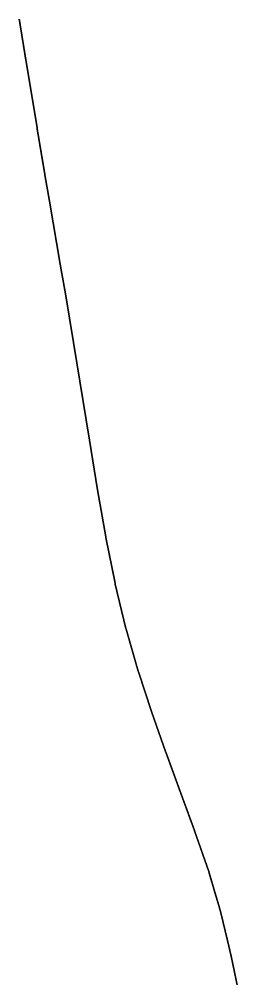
# Model space of a CAD drawing. Header units: inches. Extents: x 130170 to 284068, y 377793 to 804530.
# Drawn here: x 194907 to 195109, y 476843 to 477731 of the extents above; entities that cross this region are included whole.
import ezdxf

# ---------------------------------------------------------------- set-up
doc = ezdxf.new("R2010")
doc.units = ezdxf.units.IN
doc.header["$MEASUREMENT"] = 0
doc.layers.add('muni_il', color=7, linetype='Continuous')

msp = doc.modelspace()

# ---------------------------------------------------------------- linework, layer by layer
at = {"layer": 'muni_il'}
for points in [[(194906.92, 477730.81), (194906.95, 477730.62), (194906.98, 477730.42), (194907.02, 477730.22), (194907.05, 477730.02), (194907.08, 477729.83), (194907.11, 477729.63), (194907.14, 477729.43), (194907.18, 477729.23), (194907.21, 477729.04), (194907.24, 477728.84), (194907.27, 477728.64), (194907.3, 477728.45), (194907.34, 477728.25), (194907.37, 477728.05), (194907.4, 477727.85), (194907.43, 477727.66), (194907.47, 477727.46), (194907.5, 477727.26), (194907.53, 477727.06), (194907.56, 477726.87), (194907.59, 477726.67), (194907.63, 477726.47), (194907.66, 477726.27), (194907.69, 477726.08), (194907.72, 477725.88), (194907.75, 477725.68), (194907.79, 477725.48), (194907.82, 477725.29), (194907.85, 477725.09), (194907.88, 477724.89), (194907.91, 477724.69), (194907.95, 477724.5), (194907.98, 477724.3), (194908.01, 477724.1), (194908.04, 477723.9), (194908.07, 477723.71), (194908.11, 477723.51), (194908.14, 477723.31), (194908.17, 477723.12), (194908.2, 477722.92), (194908.23, 477722.72), (194908.27, 477722.52), (194908.3, 477722.33), (194908.33, 477722.13), (194908.36, 477721.93), (194908.39, 477721.73), (194908.43, 477721.54), (194908.46, 477721.34), (194908.49, 477721.14), (194908.52, 477720.94), (194908.55, 477720.75), (194908.59, 477720.55), (194908.62, 477720.35), (194908.65, 477720.15), (194908.68, 477719.96), (194908.71, 477719.76), (194908.75, 477719.56), (194908.78, 477719.36), (194908.81, 477719.17), (194908.84, 477718.97), (194908.88, 477718.77), (194908.91, 477718.57), (194908.94, 477718.38), (194908.97, 477718.18), (194909, 477717.98), (194909.03, 477717.78), (194909.07, 477717.59), (194909.1, 477717.39), (194909.13, 477717.19), (194909.16, 477716.99), (194909.19, 477716.8), (194909.23, 477716.6), (194909.26, 477716.4), (194909.29, 477716.21), (194909.32, 477716.01), (194909.35, 477715.81), (194909.39, 477715.61), (194909.42, 477715.42), (194909.45, 477715.22), (194909.48, 477715.02), (194909.51, 477714.82), (194909.55, 477714.63), (194909.58, 477714.43), (194909.61, 477714.23), (194909.64, 477714.03), (194909.67, 477713.84), (194909.71, 477713.64), (194909.74, 477713.44), (194909.77, 477713.24), (194909.8, 477713.05), (194909.83, 477712.85), (194909.87, 477712.65), (194909.9, 477712.45), (194909.93, 477712.26), (194909.96, 477712.06), (194909.99, 477711.86), (194910.02, 477711.66), (194910.06, 477711.47), (194910.09, 477711.27), (194910.12, 477711.07), (194910.15, 477710.87), (194910.18, 477710.68), (194910.22, 477710.48), (194910.25, 477710.28), (194910.28, 477710.08), (194910.31, 477709.89), (194910.34, 477709.69), (194910.38, 477709.49), (194910.41, 477709.29), (194910.44, 477709.1), (194910.47, 477708.9), (194910.5, 477708.7), (194910.53, 477708.51), (194910.57, 477708.31), (194910.6, 477708.11), (194910.63, 477707.91), (194910.66, 477707.72), (194910.69, 477707.52), (194910.73, 477707.32), (194910.76, 477707.12), (194910.79, 477706.93), (194910.82, 477706.73), (194910.85, 477706.53), (194910.89, 477706.33), (194910.92, 477706.14), (194910.95, 477705.94), (194910.98, 477705.74), (194911.01, 477705.54), (194911.04, 477705.35), (194911.08, 477705.15), (194911.11, 477704.95), (194911.14, 477704.75), (194911.17, 477704.56), (194911.2, 477704.36), (194911.24, 477704.16), (194911.27, 477703.96), (194911.3, 477703.77), (194911.33, 477703.57), (194911.36, 477703.37), (194911.39, 477703.17), (194911.43, 477702.98), (194911.46, 477702.78), (194911.49, 477702.58), (194911.52, 477702.38), (194911.55, 477702.19), (194911.58, 477701.99), (194911.62, 477701.79), (194911.65, 477701.59), (194911.68, 477701.4), (194911.71, 477701.2), (194911.74, 477701), (194911.78, 477700.8), (194911.81, 477700.61), (194911.84, 477700.41), (194911.87, 477700.21), (194911.9, 477700.01), (194911.93, 477699.82), (194911.97, 477699.62), (194912, 477699.42), (194912.03, 477699.22), (194912.06, 477699.03), (194912.09, 477698.83), (194912.12, 477698.63), (194912.16, 477698.43), (194912.19, 477698.24), (194912.22, 477698.04), (194912.25, 477697.84), (194912.28, 477697.64), (194912.32, 477697.45), (194912.35, 477697.25), (194912.38, 477697.05), (194912.41, 477696.86), (194912.44, 477696.66), (194912.47, 477696.46), (194912.51, 477696.26), (194912.54, 477696.07), (194912.57, 477695.87), (194912.6, 477695.67), (194912.63, 477695.47), (194912.66, 477695.28), (194912.7, 477695.08), (194912.73, 477694.88), (194912.76, 477694.68), (194912.79, 477694.49), (194912.82, 477694.29), (194912.85, 477694.09), (194912.89, 477693.89), (194912.92, 477693.7), (194912.95, 477693.5), (194923.37, 477630.01), (194923.41, 477629.81), (194923.44, 477629.61), (194923.47, 477629.41), (194923.51, 477629.22), (194923.54, 477629.02), (194923.57, 477628.82), (194923.61, 477628.62), (194923.64, 477628.43), (194923.67, 477628.23), (194923.7, 477628.03), (194923.74, 477627.84), (194923.77, 477627.64), (194923.8, 477627.44), (194923.84, 477627.24), (194923.87, 477627.05), (194923.9, 477626.85), (194923.94, 477626.65), (194923.97, 477626.45), (194924, 477626.26), (194924.04, 477626.06), (194924.07, 477625.86), (194924.1, 477625.67), (194924.13, 477625.47), (194924.17, 477625.27), (194924.2, 477625.07), (194924.23, 477624.88), (194924.27, 477624.68), (194924.3, 477624.48), (194924.33, 477624.28), (194924.37, 477624.09), (194924.4, 477623.89), (194924.43, 477623.69), (194924.47, 477623.5), (194924.5, 477623.3), (194924.53, 477623.1), (194924.56, 477622.9), (194924.6, 477622.71), (194924.63, 477622.51), (194924.66, 477622.31), (194924.7, 477622.12), (194924.73, 477621.92), (194924.76, 477621.72), (194924.8, 477621.52), (194924.83, 477621.33), (194924.86, 477621.13), (194924.9, 477620.93), (194924.93, 477620.73), (194924.96, 477620.54), (194925, 477620.34), (194925.03, 477620.14), (194925.06, 477619.95), (194925.09, 477619.75), (194925.13, 477619.55), (194925.16, 477619.35), (194925.19, 477619.16), (194925.23, 477618.96), (194925.26, 477618.76), (194925.29, 477618.56), (194925.33, 477618.37), (194925.36, 477618.17), (194925.39, 477617.97), (194925.43, 477617.78), (194925.46, 477617.58), (194925.49, 477617.38), (194925.53, 477617.18), (194925.56, 477616.99), (194925.59, 477616.79), (194925.63, 477616.59), (194925.66, 477616.4), (194925.69, 477616.2), (194925.73, 477616), (194925.76, 477615.8), (194925.79, 477615.61), (194925.83, 477615.41), (194925.86, 477615.21), (194925.89, 477615.01), (194925.92, 477614.82), (194925.96, 477614.62), (194925.99, 477614.42), (194926.02, 477614.23), (194926.06, 477614.03), (194926.09, 477613.83), (194926.12, 477613.63), (194926.16, 477613.44), (194926.19, 477613.24), (194926.22, 477613.04), (194926.26, 477612.85), (194926.29, 477612.65), (194926.32, 477612.45), (194926.36, 477612.25), (194926.39, 477612.06), (194926.42, 477611.86), (194926.46, 477611.66), (194926.49, 477611.46), (194926.52, 477611.27), (194926.56, 477611.07), (194926.59, 477610.87), (194926.62, 477610.68), (194926.66, 477610.48), (194926.69, 477610.28), (194926.72, 477610.08), (194926.76, 477609.89), (194926.79, 477609.69), (194926.82, 477609.49), (194926.86, 477609.3), (194926.89, 477609.1), (194926.92, 477608.9), (194926.96, 477608.7), (194926.99, 477608.51), (194927.02, 477608.31), (194927.06, 477608.11), (194927.09, 477607.92), (194927.12, 477607.72), (194927.16, 477607.52), (194927.19, 477607.32), (194927.22, 477607.13), (194927.26, 477606.93), (194927.29, 477606.73), (194927.32, 477606.53), (194927.36, 477606.34), (194927.39, 477606.14), (194927.42, 477605.94), (194927.46, 477605.75), (194927.49, 477605.55), (194927.52, 477605.35), (194927.56, 477605.15), (194927.59, 477604.96), (194927.62, 477604.76), (194927.66, 477604.56), (194927.69, 477604.37), (194927.72, 477604.17), (194927.76, 477603.97), (194927.79, 477603.77), (194927.82, 477603.58), (194927.86, 477603.38), (194927.89, 477603.18), (194927.92, 477602.99), (194927.96, 477602.79), (194927.99, 477602.59), (194928.02, 477602.39), (194928.06, 477602.2), (194928.09, 477602), (194928.12, 477601.8), (194928.16, 477601.6), (194928.19, 477601.41), (194928.22, 477601.21), (194928.26, 477601.01), (194928.29, 477600.82), (194928.32, 477600.62), (194928.36, 477600.42), (194928.39, 477600.22), (194928.42, 477600.03), (194928.46, 477599.83), (194928.49, 477599.63), (194928.52, 477599.44), (194928.56, 477599.24), (194928.59, 477599.04), (194928.62, 477598.84), (194928.66, 477598.65), (194928.69, 477598.45), (194928.72, 477598.25), (194928.76, 477598.06), (194928.79, 477597.86), (194928.82, 477597.66), (194928.86, 477597.46), (194928.89, 477597.27), (194928.92, 477597.07), (194928.96, 477596.87), (194928.99, 477596.68), (194929.02, 477596.48), (194929.06, 477596.28), (194929.09, 477596.08), (194929.12, 477595.89), (194929.16, 477595.69), (194929.19, 477595.49), (194929.23, 477595.29), (194929.26, 477595.1), (194929.29, 477594.9), (194929.33, 477594.7), (194929.36, 477594.51), (194929.39, 477594.31), (194929.43, 477594.11), (194929.46, 477593.91), (194929.49, 477593.72), (194929.53, 477593.52), (194929.56, 477593.32), (194929.59, 477593.13), (194929.63, 477592.93), (194929.66, 477592.73), (194929.69, 477592.53), (194929.73, 477592.34), (194929.76, 477592.14), (194929.79, 477591.94), (194929.83, 477591.75), (194929.86, 477591.55), (194929.9, 477591.35), (194929.93, 477591.15), (194929.96, 477590.96), (194930, 477590.76), (194930.03, 477590.56), (194930.06, 477590.37), (194930.1, 477590.17), (194930.13, 477589.97), (194930.16, 477589.77), (194930.2, 477589.58), (194930.23, 477589.38), (194930.26, 477589.18), (194930.3, 477588.99), (194930.33, 477588.79), (194930.36, 477588.59), (194930.4, 477588.39), (194930.43, 477588.2), (194930.47, 477588), (194930.5, 477587.8), (194930.53, 477587.61), (194930.57, 477587.41), (194930.6, 477587.21), (194930.63, 477587.01), (194930.67, 477586.77), (194934.9, 477562.23), (194944.84, 477503.86), (194945.73, 477498.75), (194949.66, 477476.5), (194957.2, 477431.52), (194971.96, 477341.05), (194979.29, 477295.11), (194986.85, 477251.66), (194986.99, 477250.9), (194995.6, 477208.62), (194995.75, 477207.93), (195005.54, 477166.75), (195005.66, 477166.27), (195016.92, 477127.21), (195017.08, 477126.69), (195029.28, 477089.9), (195042.53, 477052.07), (195042.6, 477051.88), (195042.67, 477051.69), (195042.74, 477051.5), (195042.81, 477051.32), (195042.88, 477051.13), (195042.94, 477050.94), (195043.01, 477050.75), (195043.08, 477050.56), (195043.15, 477050.38), (195043.22, 477050.19), (195043.29, 477050), (195043.35, 477049.81), (195043.42, 477049.62), (195043.49, 477049.44), (195043.56, 477049.25), (195043.63, 477049.06), (195043.7, 477048.87), (195043.76, 477048.69), (195043.83, 477048.5), (195043.9, 477048.31), (195043.97, 477048.12), (195044.04, 477047.93), (195044.11, 477047.75), (195044.18, 477047.56), (195044.24, 477047.37), (195044.31, 477047.18), (195044.38, 477046.99), (195044.45, 477046.81), (195044.52, 477046.62), (195044.59, 477046.43), (195044.65, 477046.24), (195044.72, 477046.05), (195044.79, 477045.87), (195044.86, 477045.68), (195044.93, 477045.49), (195045, 477045.3), (195045.07, 477045.11), (195045.13, 477044.93), (195045.2, 477044.74), (195045.27, 477044.55), (195045.34, 477044.36), (195045.41, 477044.18), (195045.48, 477043.99), (195045.54, 477043.8), (195045.61, 477043.61), (195045.68, 477043.42), (195045.75, 477043.24), (195045.82, 477043.05), (195045.89, 477042.86), (195045.96, 477042.67), (195046.02, 477042.48), (195046.09, 477042.3), (195046.16, 477042.11), (195046.23, 477041.92), (195046.3, 477041.73), (195046.37, 477041.54), (195046.43, 477041.36), (195046.5, 477041.17), (195046.57, 477040.98), (195046.64, 477040.79), (195046.71, 477040.6), (195046.78, 477040.42), (195046.85, 477040.23), (195046.91, 477040.04), (195046.98, 477039.85), (195047.05, 477039.67), (195047.12, 477039.48), (195047.19, 477039.29), (195047.26, 477039.1), (195047.33, 477038.91), (195047.39, 477038.73), (195047.46, 477038.54), (195047.53, 477038.35), (195047.6, 477038.16), (195047.67, 477037.97), (195047.74, 477037.79), (195047.8, 477037.6), (195047.87, 477037.41), (195047.94, 477037.22), (195048.01, 477037.03), (195048.08, 477036.85), (195048.15, 477036.66), (195048.22, 477036.47), (195048.28, 477036.28), (195048.35, 477036.1), (195048.42, 477035.91), (195048.49, 477035.72), (195048.56, 477035.53), (195048.63, 477035.34), (195048.7, 477035.16), (195048.76, 477034.97), (195048.83, 477034.78), (195048.9, 477034.59), (195048.97, 477034.4), (195049.04, 477034.22), (195049.11, 477034.03), (195049.18, 477033.84), (195049.24, 477033.65), (195049.31, 477033.46), (195049.38, 477033.28), (195049.45, 477033.09), (195049.52, 477032.9), (195049.59, 477032.71), (195049.66, 477032.53), (195049.72, 477032.34), (195049.79, 477032.15), (195049.86, 477031.96), (195049.93, 477031.77), (195050, 477031.59), (195050.07, 477031.4), (195050.13, 477031.21), (195050.2, 477031.02), (195050.27, 477030.83), (195050.34, 477030.65), (195050.41, 477030.46), (195050.48, 477030.27), (195050.55, 477030.08), (195050.61, 477029.89), (195050.68, 477029.71), (195050.75, 477029.52), (195050.82, 477029.33), (195050.89, 477029.14), (195050.96, 477028.96), (195051.03, 477028.77), (195051.09, 477028.58), (195051.16, 477028.39), (195051.23, 477028.2), (195051.3, 477028.02), (195051.37, 477027.83), (195051.44, 477027.64), (195051.51, 477027.45), (195051.58, 477027.26), (195051.64, 477027.08), (195051.71, 477026.89), (195051.78, 477026.7), (195051.85, 477026.51), (195051.92, 477026.33), (195051.99, 477026.14), (195052.06, 477025.95), (195052.12, 477025.76), (195052.19, 477025.57), (195052.26, 477025.39), (195052.33, 477025.2), (195052.4, 477025.01), (195052.47, 477024.82), (195052.54, 477024.63), (195052.6, 477024.45), (195052.67, 477024.26), (195052.74, 477024.07), (195052.81, 477023.88), (195052.88, 477023.7), (195052.95, 477023.51), (195053.02, 477023.32), (195053.08, 477023.13), (195053.15, 477022.94), (195053.22, 477022.76), (195053.29, 477022.57), (195053.36, 477022.38), (195053.43, 477022.19), (195053.5, 477022), (195053.56, 477021.82), (195053.63, 477021.63), (195053.7, 477021.44), (195053.77, 477021.25), (195053.84, 477021.07), (195053.91, 477020.88), (195053.98, 477020.69), (195054.05, 477020.5), (195054.11, 477020.31), (195054.18, 477020.13), (195054.25, 477019.94), (195054.32, 477019.75), (195054.39, 477019.56), (195054.46, 477019.37), (195054.53, 477019.19), (195054.59, 477019), (195054.66, 477018.81), (195054.73, 477018.62), (195054.8, 477018.44), (195054.87, 477018.25), (195054.94, 477018.06), (195055.01, 477017.87), (195055.07, 477017.68), (195055.14, 477017.5), (195055.21, 477017.31), (195055.28, 477017.12), (195055.35, 477016.93), (195055.42, 477016.74), (195055.49, 477016.56), (195055.56, 477016.37), (195055.62, 477016.18), (195055.69, 477015.99), (195055.76, 477015.81), (195055.83, 477015.62), (195055.9, 477015.43), (195055.97, 477015.24), (195056.04, 477015.05), (195056.1, 477014.87), (195056.17, 477014.68), (195056.24, 477014.49), (195056.31, 477014.3), (195056.38, 477014.11), (195056.45, 477013.93), (195056.52, 477013.74), (195056.59, 477013.55), (195056.65, 477013.36), (195056.72, 477013.18), (195056.79, 477012.99), (195056.86, 477012.8), (195056.93, 477012.61), (195057, 477012.42), (195057.07, 477012.24), (195057.14, 477012.05), (195057.2, 477011.86), (195057.27, 477011.67), (195057.34, 477011.49), (195057.41, 477011.3), (195057.48, 477011.11), (195057.55, 477010.92), (195057.62, 477010.73), (195057.68, 477010.55), (195057.75, 477010.36), (195057.82, 477010.17), (195057.89, 477009.98), (195057.96, 477009.79), (195058.03, 477009.61), (195058.1, 477009.42), (195058.17, 477009.23), (195058.23, 477009.04), (195058.3, 477008.86), (195058.37, 477008.67), (195058.44, 477008.48), (195058.51, 477008.29), (195058.58, 477008.1), (195058.65, 477007.92), (195058.72, 477007.73), (195058.78, 477007.54), (195058.85, 477007.35), (195058.92, 477007.17), (195058.99, 477006.98), (195059.06, 477006.79), (195059.13, 477006.6), (195059.2, 477006.41), (195059.27, 477006.23), (195059.33, 477006.04), (195059.4, 477005.85), (195059.47, 477005.66), (195059.54, 477005.47), (195059.61, 477005.29), (195059.68, 477005.1), (195059.75, 477004.91), (195059.82, 477004.72), (195059.88, 477004.54), (195059.95, 477004.35), (195060.02, 477004.16), (195060.09, 477003.97), (195060.16, 477003.78), (195060.23, 477003.6), (195060.3, 477003.41), (195060.37, 477003.22), (195060.43, 477003.03), (195060.5, 477002.85), (195060.57, 477002.66), (195060.64, 477002.47), (195060.71, 477002.28), (195060.78, 477002.09), (195060.85, 477001.91), (195060.92, 477001.72), (195060.98, 477001.53), (195061.05, 477001.34), (195061.12, 477001.16), (195061.19, 477000.97), (195061.26, 477000.78), (195061.33, 477000.59), (195061.4, 477000.4), (195061.47, 477000.22), (195061.53, 477000.03), (195061.6, 476999.84), (195061.67, 476999.65), (195061.74, 476999.47), (195061.81, 476999.28), (195061.88, 476999.09), (195061.95, 476998.9), (195062.02, 476998.71), (195062.08, 476998.53), (195062.15, 476998.34), (195062.22, 476998.15), (195062.29, 476997.96), (195062.36, 476997.78), (195062.43, 476997.59), (195062.5, 476997.4), (195062.57, 476997.21), (195062.64, 476997.02), (195062.7, 476996.84), (195062.77, 476996.65), (195062.84, 476996.46), (195062.91, 476996.27), (195062.98, 476996.08), (195063.05, 476995.9), (195063.12, 476995.71), (195063.19, 476995.52), (195063.25, 476995.33), (195063.32, 476995.15), (195063.39, 476994.96), (195063.46, 476994.77), (195063.53, 476994.58), (195063.6, 476994.39), (195063.67, 476994.21), (195063.74, 476994.02), (195063.8, 476993.83), (195063.87, 476993.64), (195063.94, 476993.46), (195064.01, 476993.27), (195064.08, 476993.08), (195064.15, 476992.89), (195064.22, 476992.7), (195064.29, 476992.52), (195064.36, 476992.33), (195064.42, 476992.14), (195064.49, 476991.95), (195064.56, 476991.77), (195064.63, 476991.58), (195064.7, 476991.39), (195064.77, 476991.2), (195064.84, 476991.01), (195064.91, 476990.83), (195064.98, 476990.64), (195065.04, 476990.45), (195065.11, 476990.26), (195065.18, 476990.08), (195065.25, 476989.89), (195065.32, 476989.7), (195065.39, 476989.51), (195065.46, 476989.32), (195065.53, 476989.14), (195065.59, 476988.95), (195065.66, 476988.76), (195065.73, 476988.57), (195065.8, 476988.39), (195065.87, 476988.2), (195065.94, 476988.01), (195066.01, 476987.82), (195066.08, 476987.63), (195066.15, 476987.45), (195066.21, 476987.26), (195066.28, 476987.07), (195066.35, 476986.88), (195066.42, 476986.7), (195066.49, 476986.51), (195066.56, 476986.32), (195066.63, 476986.13), (195066.7, 476985.94), (195066.77, 476985.76), (195066.83, 476985.57), (195066.9, 476985.38), (195066.97, 476985.19), (195067.04, 476985.01), (195067.11, 476984.82), (195067.18, 476984.63), (195067.25, 476984.44), (195067.32, 476984.26), (195067.39, 476984.07), (195067.45, 476983.88), (195067.52, 476983.69), (195067.59, 476983.5), (195067.66, 476983.32), (195067.73, 476983.13), (195067.8, 476982.94), (195067.87, 476982.75), (195067.94, 476982.57), (195068.01, 476982.38), (195068.07, 476982.19), (195068.14, 476982), (195068.21, 476981.81), (195068.28, 476981.63), (195068.35, 476981.44), (195068.42, 476981.25), (195068.49, 476981.06), (195068.56, 476980.88), (195068.63, 476980.69), (195068.7, 476980.5), (195068.76, 476980.31), (195068.83, 476980.12), (195068.9, 476979.94), (195068.97, 476979.75), (195069.06, 476979.5), (195082.07, 476942.01), (195082.13, 476941.82), (195082.18, 476941.62), (195082.24, 476941.43), (195082.3, 476941.24), (195082.35, 476941.05), (195082.41, 476940.86), (195082.46, 476940.66), (195082.52, 476940.47), (195082.58, 476940.28), (195082.63, 476940.09), (195082.69, 476939.9), (195082.75, 476939.7), (195082.8, 476939.51), (195082.86, 476939.32), (195082.91, 476939.13), (195082.97, 476938.94), (195083.03, 476938.74), (195083.08, 476938.55), (195083.14, 476938.36), (195083.19, 476938.17), (195083.25, 476937.98), (195083.31, 476937.78), (195083.36, 476937.59), (195083.42, 476937.4), (195083.47, 476937.21), (195083.53, 476937.02), (195083.59, 476936.82), (195083.64, 476936.63), (195083.7, 476936.44), (195083.76, 476936.25), (195083.81, 476936.06), (195083.87, 476935.86), (195083.92, 476935.67), (195083.98, 476935.48), (195084.04, 476935.29), (195084.09, 476935.1), (195084.15, 476934.91), (195084.21, 476934.71), (195084.26, 476934.52), (195084.32, 476934.33), (195084.37, 476934.14), (195084.43, 476933.95), (195084.49, 476933.75), (195084.54, 476933.56), (195084.6, 476933.37), (195084.66, 476933.18), (195084.71, 476932.99), (195084.77, 476932.79), (195084.82, 476932.6), (195084.88, 476932.41), (195084.94, 476932.22), (195084.99, 476932.03), (195085.05, 476931.83), (195085.11, 476931.64), (195085.16, 476931.45), (195085.22, 476931.26), (195085.28, 476931.07), (195085.33, 476930.88), (195085.39, 476930.68), (195085.44, 476930.49), (195085.5, 476930.3), (195085.56, 476930.11), (195085.61, 476929.92), (195085.67, 476929.72), (195085.73, 476929.53), (195085.78, 476929.34), (195085.84, 476929.15), (195085.9, 476928.96), (195085.95, 476928.76), (195086.01, 476928.57), (195086.07, 476928.38), (195086.12, 476928.19), (195086.18, 476928), (195086.24, 476927.81), (195086.29, 476927.61), (195086.35, 476927.42), (195086.41, 476927.23), (195086.46, 476927.04), (195086.52, 476926.85), (195086.57, 476926.65), (195086.63, 476926.46), (195086.69, 476926.27), (195086.74, 476926.08), (195086.8, 476925.89), (195086.86, 476925.7), (195086.91, 476925.5), (195086.97, 476925.31), (195087.03, 476925.12), (195087.08, 476924.93), (195087.14, 476924.74), (195087.2, 476924.54), (195087.25, 476924.35), (195087.31, 476924.16), (195087.37, 476923.97), (195087.42, 476923.78), (195087.48, 476923.59), (195087.54, 476923.39), (195087.59, 476923.2), (195087.65, 476923.01), (195087.71, 476922.82), (195087.76, 476922.63), (195087.82, 476922.43), (195087.88, 476922.24), (195087.93, 476922.05), (195087.99, 476921.86), (195088.05, 476921.67), (195088.1, 476921.48), (195088.16, 476921.28), (195088.22, 476921.09), (195088.28, 476920.9), (195088.33, 476920.71), (195088.39, 476920.52), (195088.45, 476920.33), (195088.5, 476920.13), (195088.56, 476919.94), (195088.62, 476919.75), (195088.67, 476919.56), (195088.73, 476919.37), (195088.79, 476919.17), (195088.84, 476918.98), (195088.9, 476918.79), (195088.96, 476918.6), (195089.01, 476918.41), (195089.07, 476918.22), (195089.13, 476918.02), (195089.19, 476917.83), (195089.24, 476917.64), (195089.3, 476917.45), (195089.36, 476917.26), (195089.41, 476917.07), (195089.47, 476916.87), (195089.53, 476916.68), (195089.58, 476916.49), (195089.64, 476916.3), (195089.7, 476916.11), (195089.75, 476915.92), (195089.81, 476915.72), (195089.87, 476915.53), (195089.93, 476915.34), (195089.98, 476915.15), (195090.04, 476914.96), (195090.1, 476914.77), (195090.15, 476914.57), (195090.21, 476914.38), (195090.27, 476914.19), (195090.33, 476914), (195090.38, 476913.81), (195090.44, 476913.62), (195090.5, 476913.42), (195090.55, 476913.23), (195090.61, 476913.04), (195090.67, 476912.85), (195090.72, 476912.66), (195090.78, 476912.46), (195090.84, 476912.27), (195090.9, 476912.08), (195090.95, 476911.89), (195091.01, 476911.7), (195091.07, 476911.51), (195091.12, 476911.31), (195091.18, 476911.12), (195091.24, 476910.93), (195091.3, 476910.74), (195091.37, 476910.5), (195093.32, 476903.79), (195099.55, 476878.07), (195102.89, 476863.44), (195106.04, 476848.74), (195108.95, 476833.92)], [(195108.95, 476833.92), (195106.04, 476848.74), (195102.89, 476863.44), (195099.55, 476878.07), (195093.32, 476903.79), (195091.37, 476910.5), (195091.3, 476910.74), (195091.24, 476910.93), (195091.18, 476911.12), (195091.12, 476911.31), (195091.07, 476911.51), (195091.01, 476911.7), (195090.95, 476911.89), (195090.9, 476912.08), (195090.84, 476912.27), (195090.78, 476912.46), (195090.72, 476912.66), (195090.67, 476912.85), (195090.61, 476913.04), (195090.55, 476913.23), (195090.5, 476913.42), (195090.44, 476913.62), (195090.38, 476913.81), (195090.33, 476914), (195090.27, 476914.19), (195090.21, 476914.38), (195090.15, 476914.57), (195090.1, 476914.77), (195090.04, 476914.96), (195089.98, 476915.15), (195089.93, 476915.34), (195089.87, 476915.53), (195089.81, 476915.72), (195089.75, 476915.92), (195089.7, 476916.11), (195089.64, 476916.3), (195089.58, 476916.49), (195089.53, 476916.68), (195089.47, 476916.87), (195089.41, 476917.07), (195089.36, 476917.26), (195089.3, 476917.45), (195089.24, 476917.64), (195089.19, 476917.83), (195089.13, 476918.02), (195089.07, 476918.22), (195089.01, 476918.41), (195088.96, 476918.6), (195088.9, 476918.79), (195088.84, 476918.98), (195088.79, 476919.17), (195088.73, 476919.37), (195088.67, 476919.56), (195088.62, 476919.75), (195088.56, 476919.94), (195088.5, 476920.13), (195088.45, 476920.33), (195088.39, 476920.52), (195088.33, 476920.71), (195088.28, 476920.9), (195088.22, 476921.09), (195088.16, 476921.28), (195088.1, 476921.48), (195088.05, 476921.67), (195087.99, 476921.86), (195087.93, 476922.05), (195087.88, 476922.24), (195087.82, 476922.43), (195087.76, 476922.63), (195087.71, 476922.82), (195087.65, 476923.01), (195087.59, 476923.2), (195087.54, 476923.39), (195087.48, 476923.59), (195087.42, 476923.78), (195087.37, 476923.97), (195087.31, 476924.16), (195087.25, 476924.35), (195087.2, 476924.54), (195087.14, 476924.74), (195087.08, 476924.93), (195087.03, 476925.12), (195086.97, 476925.31), (195086.91, 476925.5), (195086.86, 476925.7), (195086.8, 476925.89), (195086.74, 476926.08), (195086.69, 476926.27), (195086.63, 476926.46), (195086.57, 476926.65), (195086.52, 476926.85), (195086.46, 476927.04), (195086.41, 476927.23), (195086.35, 476927.42), (195086.29, 476927.61), (195086.24, 476927.81), (195086.18, 476928), (195086.12, 476928.19), (195086.07, 476928.38), (195086.01, 476928.57), (195085.95, 476928.76), (195085.9, 476928.96), (195085.84, 476929.15), (195085.78, 476929.34), (195085.73, 476929.53), (195085.67, 476929.72), (195085.61, 476929.92), (195085.56, 476930.11), (195085.5, 476930.3), (195085.44, 476930.49), (195085.39, 476930.68), (195085.33, 476930.88), (195085.28, 476931.07), (195085.22, 476931.26), (195085.16, 476931.45), (195085.11, 476931.64), (195085.05, 476931.83), (195084.99, 476932.03), (195084.94, 476932.22), (195084.88, 476932.41), (195084.82, 476932.6), (195084.77, 476932.79), (195084.71, 476932.99), (195084.66, 476933.18), (195084.6, 476933.37), (195084.54, 476933.56), (195084.49, 476933.75), (195084.43, 476933.95), (195084.37, 476934.14), (195084.32, 476934.33), (195084.26, 476934.52), (195084.21, 476934.71), (195084.15, 476934.91), (195084.09, 476935.1), (195084.04, 476935.29), (195083.98, 476935.48), (195083.92, 476935.67), (195083.87, 476935.86), (195083.81, 476936.06), (195083.76, 476936.25), (195083.7, 476936.44), (195083.64, 476936.63), (195083.59, 476936.82), (195083.53, 476937.02), (195083.47, 476937.21), (195083.42, 476937.4), (195083.36, 476937.59), (195083.31, 476937.78), (195083.25, 476937.98), (195083.19, 476938.17), (195083.14, 476938.36), (195083.08, 476938.55), (195083.03, 476938.74), (195082.97, 476938.94), (195082.91, 476939.13), (195082.86, 476939.32), (195082.8, 476939.51), (195082.75, 476939.7), (195082.69, 476939.9), (195082.63, 476940.09), (195082.58, 476940.28), (195082.52, 476940.47), (195082.46, 476940.66), (195082.41, 476940.86), (195082.35, 476941.05), (195082.3, 476941.24), (195082.24, 476941.43), (195082.18, 476941.62), (195082.13, 476941.82), (195082.07, 476942.01), (195069.06, 476979.5), (195068.97, 476979.75), (195068.9, 476979.94), (195068.83, 476980.12), (195068.76, 476980.31), (195068.7, 476980.5), (195068.63, 476980.69), (195068.56, 476980.88), (195068.49, 476981.06), (195068.42, 476981.25), (195068.35, 476981.44), (195068.28, 476981.63), (195068.21, 476981.81), (195068.14, 476982), (195068.07, 476982.19), (195068.01, 476982.38), (195067.94, 476982.57), (195067.87, 476982.75), (195067.8, 476982.94), (195067.73, 476983.13), (195067.66, 476983.32), (195067.59, 476983.5), (195067.52, 476983.69), (195067.45, 476983.88), (195067.39, 476984.07), (195067.32, 476984.26), (195067.25, 476984.44), (195067.18, 476984.63), (195067.11, 476984.82), (195067.04, 476985.01), (195066.97, 476985.19), (195066.9, 476985.38), (195066.83, 476985.57), (195066.77, 476985.76), (195066.7, 476985.94), (195066.63, 476986.13), (195066.56, 476986.32), (195066.49, 476986.51), (195066.42, 476986.7), (195066.35, 476986.88), (195066.28, 476987.07), (195066.21, 476987.26), (195066.15, 476987.45), (195066.08, 476987.63), (195066.01, 476987.82), (195065.94, 476988.01), (195065.87, 476988.2), (195065.8, 476988.39), (195065.73, 476988.57), (195065.66, 476988.76), (195065.59, 476988.95), (195065.53, 476989.14), (195065.46, 476989.32), (195065.39, 476989.51), (195065.32, 476989.7), (195065.25, 476989.89), (195065.18, 476990.08), (195065.11, 476990.26), (195065.04, 476990.45), (195064.98, 476990.64), (195064.91, 476990.83), (195064.84, 476991.01), (195064.77, 476991.2), (195064.7, 476991.39), (195064.63, 476991.58), (195064.56, 476991.77), (195064.49, 476991.95), (195064.42, 476992.14), (195064.36, 476992.33), (195064.29, 476992.52), (195064.22, 476992.7), (195064.15, 476992.89), (195064.08, 476993.08), (195064.01, 476993.27), (195063.94, 476993.46), (195063.87, 476993.64), (195063.8, 476993.83), (195063.74, 476994.02), (195063.67, 476994.21), (195063.6, 476994.39), (195063.53, 476994.58), (195063.46, 476994.77), (195063.39, 476994.96), (195063.32, 476995.15), (195063.25, 476995.33), (195063.19, 476995.52), (195063.12, 476995.71), (195063.05, 476995.9), (195062.98, 476996.08), (195062.91, 476996.27), (195062.84, 476996.46), (195062.77, 476996.65), (195062.7, 476996.84), (195062.64, 476997.02), (195062.57, 476997.21), (195062.5, 476997.4), (195062.43, 476997.59), (195062.36, 476997.78), (195062.29, 476997.96), (195062.22, 476998.15), (195062.15, 476998.34), (195062.08, 476998.53), (195062.02, 476998.71), (195061.95, 476998.9), (195061.88, 476999.09), (195061.81, 476999.28), (195061.74, 476999.47), (195061.67, 476999.65), (195061.6, 476999.84), (195061.53, 477000.03), (195061.47, 477000.22), (195061.4, 477000.4), (195061.33, 477000.59), (195061.26, 477000.78), (195061.19, 477000.97), (195061.12, 477001.16), (195061.05, 477001.34), (195060.98, 477001.53), (195060.92, 477001.72), (195060.85, 477001.91), (195060.78, 477002.09), (195060.71, 477002.28), (195060.64, 477002.47), (195060.57, 477002.66), (195060.5, 477002.85), (195060.43, 477003.03), (195060.37, 477003.22), (195060.3, 477003.41), (195060.23, 477003.6), (195060.16, 477003.78), (195060.09, 477003.97), (195060.02, 477004.16), (195059.95, 477004.35), (195059.88, 477004.54), (195059.82, 477004.72), (195059.75, 477004.91), (195059.68, 477005.1), (195059.61, 477005.29), (195059.54, 477005.47), (195059.47, 477005.66), (195059.4, 477005.85), (195059.33, 477006.04), (195059.27, 477006.23), (195059.2, 477006.41), (195059.13, 477006.6), (195059.06, 477006.79), (195058.99, 477006.98), (195058.92, 477007.17), (195058.85, 477007.35), (195058.78, 477007.54), (195058.72, 477007.73), (195058.65, 477007.92), (195058.58, 477008.1), (195058.51, 477008.29), (195058.44, 477008.48), (195058.37, 477008.67), (195058.3, 477008.86), (195058.23, 477009.04), (195058.17, 477009.23), (195058.1, 477009.42), (195058.03, 477009.61), (195057.96, 477009.79), (195057.89, 477009.98), (195057.82, 477010.17), (195057.75, 477010.36), (195057.68, 477010.55), (195057.62, 477010.73), (195057.55, 477010.92), (195057.48, 477011.11), (195057.41, 477011.3), (195057.34, 477011.49), (195057.27, 477011.67), (195057.2, 477011.86), (195057.14, 477012.05), (195057.07, 477012.24), (195057, 477012.42), (195056.93, 477012.61), (195056.86, 477012.8), (195056.79, 477012.99), (195056.72, 477013.18), (195056.65, 477013.36), (195056.59, 477013.55), (195056.52, 477013.74), (195056.45, 477013.93), (195056.38, 477014.11), (195056.31, 477014.3), (195056.24, 477014.49), (195056.17, 477014.68), (195056.1, 477014.87), (195056.04, 477015.05), (195055.97, 477015.24), (195055.9, 477015.43), (195055.83, 477015.62), (195055.76, 477015.81), (195055.69, 477015.99), (195055.62, 477016.18), (195055.56, 477016.37), (195055.49, 477016.56), (195055.42, 477016.74), (195055.35, 477016.93), (195055.28, 477017.12), (195055.21, 477017.31), (195055.14, 477017.5), (195055.07, 477017.68), (195055.01, 477017.87), (195054.94, 477018.06), (195054.87, 477018.25), (195054.8, 477018.44), (195054.73, 477018.62), (195054.66, 477018.81), (195054.59, 477019), (195054.53, 477019.19), (195054.46, 477019.37), (195054.39, 477019.56), (195054.32, 477019.75), (195054.25, 477019.94), (195054.18, 477020.13), (195054.11, 477020.31), (195054.05, 477020.5), (195053.98, 477020.69), (195053.91, 477020.88), (195053.84, 477021.07), (195053.77, 477021.25), (195053.7, 477021.44), (195053.63, 477021.63), (195053.56, 477021.82), (195053.5, 477022), (195053.43, 477022.19), (195053.36, 477022.38), (195053.29, 477022.57), (195053.22, 477022.76), (195053.15, 477022.94), (195053.08, 477023.13), (195053.02, 477023.32), (195052.95, 477023.51), (195052.88, 477023.7), (195052.81, 477023.88), (195052.74, 477024.07), (195052.67, 477024.26), (195052.6, 477024.45), (195052.54, 477024.63), (195052.47, 477024.82), (195052.4, 477025.01), (195052.33, 477025.2), (195052.26, 477025.39), (195052.19, 477025.57), (195052.12, 477025.76), (195052.06, 477025.95), (195051.99, 477026.14), (195051.92, 477026.33), (195051.85, 477026.51), (195051.78, 477026.7), (195051.71, 477026.89), (195051.64, 477027.08), (195051.58, 477027.26), (195051.51, 477027.45), (195051.44, 477027.64), (195051.37, 477027.83), (195051.3, 477028.02), (195051.23, 477028.2), (195051.16, 477028.39), (195051.09, 477028.58), (195051.03, 477028.77), (195050.96, 477028.96), (195050.89, 477029.14), (195050.82, 477029.33), (195050.75, 477029.52), (195050.68, 477029.71), (195050.61, 477029.89), (195050.55, 477030.08), (195050.48, 477030.27), (195050.41, 477030.46), (195050.34, 477030.65), (195050.27, 477030.83), (195050.2, 477031.02), (195050.13, 477031.21), (195050.07, 477031.4), (195050, 477031.59), (195049.93, 477031.77), (195049.86, 477031.96), (195049.79, 477032.15), (195049.72, 477032.34), (195049.66, 477032.53), (195049.59, 477032.71), (195049.52, 477032.9), (195049.45, 477033.09), (195049.38, 477033.28), (195049.31, 477033.46), (195049.24, 477033.65), (195049.18, 477033.84), (195049.11, 477034.03), (195049.04, 477034.22), (195048.97, 477034.4), (195048.9, 477034.59), (195048.83, 477034.78), (195048.76, 477034.97), (195048.7, 477035.16), (195048.63, 477035.34), (195048.56, 477035.53), (195048.49, 477035.72), (195048.42, 477035.91), (195048.35, 477036.1), (195048.28, 477036.28), (195048.22, 477036.47), (195048.15, 477036.66), (195048.08, 477036.85), (195048.01, 477037.03), (195047.94, 477037.22), (195047.87, 477037.41), (195047.8, 477037.6), (195047.74, 477037.79), (195047.67, 477037.97), (195047.6, 477038.16), (195047.53, 477038.35), (195047.46, 477038.54), (195047.39, 477038.73), (195047.33, 477038.91), (195047.26, 477039.1), (195047.19, 477039.29), (195047.12, 477039.48), (195047.05, 477039.67), (195046.98, 477039.85), (195046.91, 477040.04), (195046.85, 477040.23), (195046.78, 477040.42), (195046.71, 477040.6), (195046.64, 477040.79), (195046.57, 477040.98), (195046.5, 477041.17), (195046.43, 477041.36), (195046.37, 477041.54), (195046.3, 477041.73), (195046.23, 477041.92), (195046.16, 477042.11), (195046.09, 477042.3), (195046.02, 477042.48), (195045.96, 477042.67), (195045.89, 477042.86), (195045.82, 477043.05), (195045.75, 477043.24), (195045.68, 477043.42), (195045.61, 477043.61), (195045.54, 477043.8), (195045.48, 477043.99), (195045.41, 477044.18), (195045.34, 477044.36), (195045.27, 477044.55), (195045.2, 477044.74), (195045.13, 477044.93), (195045.07, 477045.11), (195045, 477045.3), (195044.93, 477045.49), (195044.86, 477045.68), (195044.79, 477045.87), (195044.72, 477046.05), (195044.65, 477046.24), (195044.59, 477046.43), (195044.52, 477046.62), (195044.45, 477046.81), (195044.38, 477046.99), (195044.31, 477047.18), (195044.24, 477047.37), (195044.18, 477047.56), (195044.11, 477047.75), (195044.04, 477047.93), (195043.97, 477048.12), (195043.9, 477048.31), (195043.83, 477048.5), (195043.76, 477048.69), (195043.7, 477048.87), (195043.63, 477049.06), (195043.56, 477049.25), (195043.49, 477049.44), (195043.42, 477049.62), (195043.35, 477049.81), (195043.29, 477050), (195043.22, 477050.19), (195043.15, 477050.38), (195043.08, 477050.56), (195043.01, 477050.75), (195042.94, 477050.94), (195042.88, 477051.13), (195042.81, 477051.32), (195042.74, 477051.5), (195042.67, 477051.69), (195042.6, 477051.88), (195042.53, 477052.07), (195029.28, 477089.9), (195017.08, 477126.69), (195016.92, 477127.21), (195005.66, 477166.27), (195005.54, 477166.75), (194995.75, 477207.93), (194995.6, 477208.62), (194986.99, 477250.9), (194986.85, 477251.66), (194979.29, 477295.11), (194971.96, 477341.05), (194957.2, 477431.52), (194949.66, 477476.5), (194945.73, 477498.75), (194944.84, 477503.86), (194934.9, 477562.23), (194930.67, 477586.77), (194930.63, 477587.01), (194930.6, 477587.21), (194930.57, 477587.41), (194930.53, 477587.61), (194930.5, 477587.8), (194930.47, 477588), (194930.43, 477588.2), (194930.4, 477588.39), (194930.36, 477588.59), (194930.33, 477588.79), (194930.3, 477588.99), (194930.26, 477589.18), (194930.23, 477589.38), (194930.2, 477589.58), (194930.16, 477589.77), (194930.13, 477589.97), (194930.1, 477590.17), (194930.06, 477590.37), (194930.03, 477590.56), (194930, 477590.76), (194929.96, 477590.96), (194929.93, 477591.15), (194929.9, 477591.35), (194929.86, 477591.55), (194929.83, 477591.75), (194929.79, 477591.94), (194929.76, 477592.14), (194929.73, 477592.34), (194929.69, 477592.53), (194929.66, 477592.73), (194929.63, 477592.93), (194929.59, 477593.13), (194929.56, 477593.32), (194929.53, 477593.52), (194929.49, 477593.72), (194929.46, 477593.91), (194929.43, 477594.11), (194929.39, 477594.31), (194929.36, 477594.51), (194929.33, 477594.7), (194929.29, 477594.9), (194929.26, 477595.1), (194929.23, 477595.29), (194929.19, 477595.49), (194929.16, 477595.69), (194929.12, 477595.89), (194929.09, 477596.08), (194929.06, 477596.28), (194929.02, 477596.48), (194928.99, 477596.68), (194928.96, 477596.87), (194928.92, 477597.07), (194928.89, 477597.27), (194928.86, 477597.46), (194928.82, 477597.66), (194928.79, 477597.86), (194928.76, 477598.06), (194928.72, 477598.25), (194928.69, 477598.45), (194928.66, 477598.65), (194928.62, 477598.84), (194928.59, 477599.04), (194928.56, 477599.24), (194928.52, 477599.44), (194928.49, 477599.63), (194928.46, 477599.83), (194928.42, 477600.03), (194928.39, 477600.22), (194928.36, 477600.42), (194928.32, 477600.62), (194928.29, 477600.82), (194928.26, 477601.01), (194928.22, 477601.21), (194928.19, 477601.41), (194928.16, 477601.6), (194928.12, 477601.8), (194928.09, 477602), (194928.06, 477602.2), (194928.02, 477602.39), (194927.99, 477602.59), (194927.96, 477602.79), (194927.92, 477602.99), (194927.89, 477603.18), (194927.86, 477603.38), (194927.82, 477603.58), (194927.79, 477603.77), (194927.76, 477603.97), (194927.72, 477604.17), (194927.69, 477604.37), (194927.66, 477604.56), (194927.62, 477604.76), (194927.59, 477604.96), (194927.56, 477605.15), (194927.52, 477605.35), (194927.49, 477605.55), (194927.46, 477605.75), (194927.42, 477605.94), (194927.39, 477606.14), (194927.36, 477606.34), (194927.32, 477606.53), (194927.29, 477606.73), (194927.26, 477606.93), (194927.22, 477607.13), (194927.19, 477607.32), (194927.16, 477607.52), (194927.12, 477607.72), (194927.09, 477607.92), (194927.06, 477608.11), (194927.02, 477608.31), (194926.99, 477608.51), (194926.96, 477608.7), (194926.92, 477608.9), (194926.89, 477609.1), (194926.86, 477609.3), (194926.82, 477609.49), (194926.79, 477609.69), (194926.76, 477609.89), (194926.72, 477610.08), (194926.69, 477610.28), (194926.66, 477610.48), (194926.62, 477610.68), (194926.59, 477610.87), (194926.56, 477611.07), (194926.52, 477611.27), (194926.49, 477611.46), (194926.46, 477611.66), (194926.42, 477611.86), (194926.39, 477612.06), (194926.36, 477612.25), (194926.32, 477612.45), (194926.29, 477612.65), (194926.26, 477612.85), (194926.22, 477613.04), (194926.19, 477613.24), (194926.16, 477613.44), (194926.12, 477613.63), (194926.09, 477613.83), (194926.06, 477614.03), (194926.02, 477614.23), (194925.99, 477614.42), (194925.96, 477614.62), (194925.92, 477614.82), (194925.89, 477615.01), (194925.86, 477615.21), (194925.83, 477615.41), (194925.79, 477615.61), (194925.76, 477615.8), (194925.73, 477616), (194925.69, 477616.2), (194925.66, 477616.4), (194925.63, 477616.59), (194925.59, 477616.79), (194925.56, 477616.99), (194925.53, 477617.18), (194925.49, 477617.38), (194925.46, 477617.58), (194925.43, 477617.78), (194925.39, 477617.97), (194925.36, 477618.17), (194925.33, 477618.37), (194925.29, 477618.56), (194925.26, 477618.76), (194925.23, 477618.96), (194925.19, 477619.16), (194925.16, 477619.35), (194925.13, 477619.55), (194925.09, 477619.75), (194925.06, 477619.95), (194925.03, 477620.14), (194925, 477620.34), (194924.96, 477620.54), (194924.93, 477620.73), (194924.9, 477620.93), (194924.86, 477621.13), (194924.83, 477621.33), (194924.8, 477621.52), (194924.76, 477621.72), (194924.73, 477621.92), (194924.7, 477622.12), (194924.66, 477622.31), (194924.63, 477622.51), (194924.6, 477622.71), (194924.56, 477622.9), (194924.53, 477623.1), (194924.5, 477623.3), (194924.47, 477623.5), (194924.43, 477623.69), (194924.4, 477623.89), (194924.37, 477624.09), (194924.33, 477624.28), (194924.3, 477624.48), (194924.27, 477624.68), (194924.23, 477624.88), (194924.2, 477625.07), (194924.17, 477625.27), (194924.13, 477625.47), (194924.1, 477625.67), (194924.07, 477625.86), (194924.04, 477626.06), (194924, 477626.26), (194923.97, 477626.45), (194923.94, 477626.65), (194923.9, 477626.85), (194923.87, 477627.05), (194923.84, 477627.24), (194923.8, 477627.44), (194923.77, 477627.64), (194923.74, 477627.84), (194923.7, 477628.03), (194923.67, 477628.23), (194923.64, 477628.43), (194923.61, 477628.62), (194923.57, 477628.82), (194923.54, 477629.02), (194923.51, 477629.22), (194923.47, 477629.41), (194923.44, 477629.61), (194923.41, 477629.81), (194923.37, 477630.01), (194912.95, 477693.5), (194912.92, 477693.7), (194912.89, 477693.89), (194912.85, 477694.09), (194912.82, 477694.29), (194912.79, 477694.49), (194912.76, 477694.68), (194912.73, 477694.88), (194912.7, 477695.08), (194912.66, 477695.28), (194912.63, 477695.47), (194912.6, 477695.67), (194912.57, 477695.87), (194912.54, 477696.07), (194912.51, 477696.26), (194912.47, 477696.46), (194912.44, 477696.66), (194912.41, 477696.86), (194912.38, 477697.05), (194912.35, 477697.25), (194912.32, 477697.45), (194912.28, 477697.64), (194912.25, 477697.84), (194912.22, 477698.04), (194912.19, 477698.24), (194912.16, 477698.43), (194912.12, 477698.63), (194912.09, 477698.83), (194912.06, 477699.03), (194912.03, 477699.22), (194912, 477699.42), (194911.97, 477699.62), (194911.93, 477699.82), (194911.9, 477700.01), (194911.87, 477700.21), (194911.84, 477700.41), (194911.81, 477700.61), (194911.78, 477700.8), (194911.74, 477701), (194911.71, 477701.2), (194911.68, 477701.4), (194911.65, 477701.59), (194911.62, 477701.79), (194911.58, 477701.99), (194911.55, 477702.19), (194911.52, 477702.38), (194911.49, 477702.58), (194911.46, 477702.78), (194911.43, 477702.98), (194911.39, 477703.17), (194911.36, 477703.37), (194911.33, 477703.57), (194911.3, 477703.77), (194911.27, 477703.96), (194911.24, 477704.16), (194911.2, 477704.36), (194911.17, 477704.56), (194911.14, 477704.75), (194911.11, 477704.95), (194911.08, 477705.15), (194911.04, 477705.35), (194911.01, 477705.54), (194910.98, 477705.74), (194910.95, 477705.94), (194910.92, 477706.14), (194910.89, 477706.33), (194910.85, 477706.53), (194910.82, 477706.73), (194910.79, 477706.93), (194910.76, 477707.12), (194910.73, 477707.32), (194910.69, 477707.52), (194910.66, 477707.72), (194910.63, 477707.91), (194910.6, 477708.11), (194910.57, 477708.31), (194910.53, 477708.51), (194910.5, 477708.7), (194910.47, 477708.9), (194910.44, 477709.1), (194910.41, 477709.29), (194910.38, 477709.49), (194910.34, 477709.69), (194910.31, 477709.89), (194910.28, 477710.08), (194910.25, 477710.28), (194910.22, 477710.48), (194910.18, 477710.68), (194910.15, 477710.87), (194910.12, 477711.07), (194910.09, 477711.27), (194910.06, 477711.47), (194910.02, 477711.66), (194909.99, 477711.86), (194909.96, 477712.06), (194909.93, 477712.26), (194909.9, 477712.45), (194909.87, 477712.65), (194909.83, 477712.85), (194909.8, 477713.05), (194909.77, 477713.24), (194909.74, 477713.44), (194909.71, 477713.64), (194909.67, 477713.84), (194909.64, 477714.03), (194909.61, 477714.23), (194909.58, 477714.43), (194909.55, 477714.63), (194909.51, 477714.82), (194909.48, 477715.02), (194909.45, 477715.22), (194909.42, 477715.42), (194909.39, 477715.61), (194909.35, 477715.81), (194909.32, 477716.01), (194909.29, 477716.21), (194909.26, 477716.4), (194909.23, 477716.6), (194909.19, 477716.8), (194909.16, 477716.99), (194909.13, 477717.19), (194909.1, 477717.39), (194909.07, 477717.59), (194909.03, 477717.78), (194909, 477717.98), (194908.97, 477718.18), (194908.94, 477718.38), (194908.91, 477718.57), (194908.88, 477718.77), (194908.84, 477718.97), (194908.81, 477719.17), (194908.78, 477719.36), (194908.75, 477719.56), (194908.71, 477719.76), (194908.68, 477719.96), (194908.65, 477720.15), (194908.62, 477720.35), (194908.59, 477720.55), (194908.55, 477720.75), (194908.52, 477720.94), (194908.49, 477721.14), (194908.46, 477721.34), (194908.43, 477721.54), (194908.39, 477721.73), (194908.36, 477721.93), (194908.33, 477722.13), (194908.3, 477722.33), (194908.27, 477722.52), (194908.23, 477722.72), (194908.2, 477722.92), (194908.17, 477723.12), (194908.14, 477723.31), (194908.11, 477723.51), (194908.07, 477723.71), (194908.04, 477723.9), (194908.01, 477724.1), (194907.98, 477724.3), (194907.95, 477724.5), (194907.91, 477724.69), (194907.88, 477724.89), (194907.85, 477725.09), (194907.82, 477725.29), (194907.79, 477725.48), (194907.75, 477725.68), (194907.72, 477725.88), (194907.69, 477726.08), (194907.66, 477726.27), (194907.63, 477726.47), (194907.59, 477726.67), (194907.56, 477726.87), (194907.53, 477727.06), (194907.5, 477727.26), (194907.47, 477727.46), (194907.43, 477727.66), (194907.4, 477727.85), (194907.37, 477728.05), (194907.34, 477728.25), (194907.3, 477728.45), (194907.27, 477728.64), (194907.24, 477728.84), (194907.21, 477729.04), (194907.18, 477729.23), (194907.14, 477729.43), (194907.11, 477729.63), (194907.08, 477729.83), (194907.05, 477730.02), (194907.02, 477730.22), (194906.98, 477730.42), (194906.95, 477730.62), (194906.92, 477730.81)]]:
    msp.add_lwpolyline(points, dxfattribs=at)

doc.saveas('drawing.dxf')
